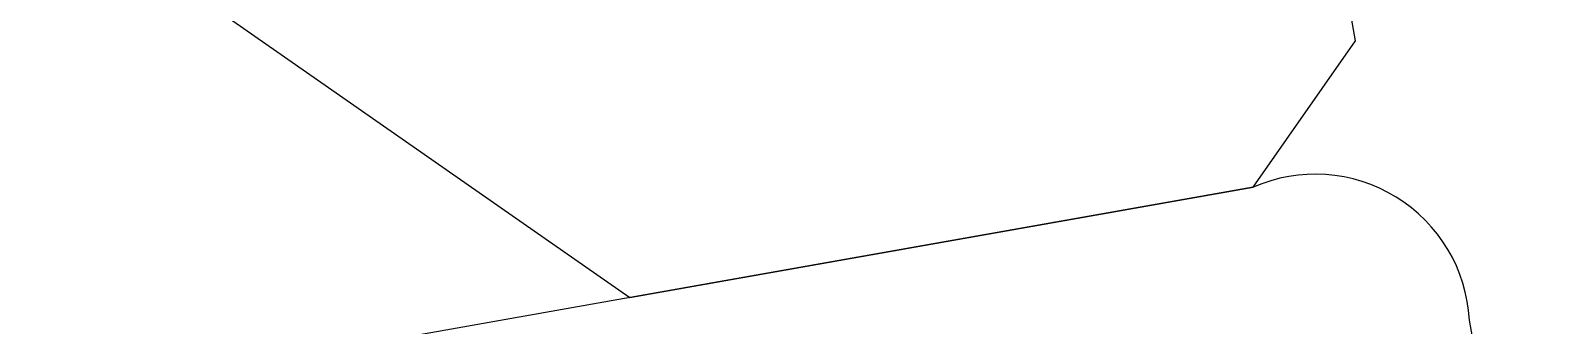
# Model space of a CAD drawing. Header units: millimetres. Extents: x -8428662 to 9409114, y 0 to 249028.
# Drawn here: x -196560.222 to -196557.304, y 105953.939 to 105954.507 of the extents above; entities that cross this region are included whole.
import ezdxf
from ezdxf import colors
from ezdxf.entities.mleader import LeaderData, LeaderLine
from ezdxf.math import Vec2, Vec3

# ---------------------------------------------------------------- set-up
doc = ezdxf.new("R2010")
doc.units = ezdxf.units.MM
doc.header["$MEASUREMENT"] = 0
doc.layers.get('0').update_dxf_attribs({"color": 250, "lineweight": 9})
for name, color, linetype, lineweight in [('_АР ТЕКСТ', 250, 'Continuous', 25), ('АР_Отметки', 250, 'Continuous', 15), ('АР_Размеры', 175, 'Continuous', 9), ('АР_Сущ Несущая стена', 216, 'Continuous', 30)]:
    doc.layers.add(name, color=color, linetype=linetype, lineweight=lineweight)
doc.styles.add('ISOCPEUR', font='isocpeur.ttf', dxfattribs={"width": 0.7})

# ---------------------------------------------------------------- blocks, each defined once
blk = doc.blocks.new('_DotSmall')
at = {"color": 0, "linetype": 'ByBlock', "const_width": 0.5}
blk.add_lwpolyline([(-0.0625, 0, 1), (0.0625, 0, 1)], format="xyb", close=True, dxfattribs=at)

msp = doc.modelspace()

# ---------------------------------------------------------------- linework, layer by layer
at = {"layer": 'АР_Размеры', "color": 5, "lineweight": 0, "ltscale": 100, "transparency": 33554687}
msp.add_lwpolyline([(-196561.8905, 105961.5394), (-196561.6564, 105960.2189), (-196561.1336, 105960.0639), (-196561.5713, 105959.7387), (-196561.3585, 105958.5381), (-196560.8144, 105958.2631), (-196561.2521, 105957.9379), (-196561.0394, 105956.7374), (-196560.5166, 105956.5824), (-196560.933, 105956.1371), (-196560.7202, 105954.9366), (-196560.1974, 105954.7816), (-196559.0668, 105953.9914), (-196557.8663, 105954.2042), (-196557.6687, 105954.4869), (-196562.8605, 105983.7794)], dxfattribs=at)
msp.add_lwpolyline([(-196561.8905, 105961.5394), (-196561.6564, 105960.2189), (-196561.1336, 105960.0639), (-196561.5713, 105959.7387), (-196561.3585, 105958.5381), (-196560.8144, 105958.2631), (-196561.2521, 105957.9379), (-196561.0394, 105956.7374), (-196560.5166, 105956.5824), (-196560.933, 105956.1371), (-196560.7202, 105954.9366), (-196560.1974, 105954.7816), (-196559.0668, 105953.9914), (-196557.8663, 105954.2042), (-196557.6687, 105954.4869), (-196562.8605, 105983.7794)], dxfattribs=at)
msp.add_lwpolyline([(-196561.8905, 105961.5394), (-196561.6564, 105960.2189), (-196561.1336, 105960.0639), (-196561.5713, 105959.7387), (-196561.3585, 105958.5381), (-196560.8144, 105958.2631), (-196561.2521, 105957.9379), (-196561.0394, 105956.7374), (-196560.5166, 105956.5824), (-196560.933, 105956.1371), (-196560.7202, 105954.9366), (-196560.1974, 105954.7816), (-196559.0668, 105953.9914), (-196557.8663, 105954.2042), (-196557.6687, 105954.4869), (-196562.8605, 105983.7794)], dxfattribs=at)
msp.add_lwpolyline([(-196561.8905, 105961.5394), (-196561.6564, 105960.2189), (-196561.1336, 105960.0639), (-196561.5713, 105959.7387), (-196561.3585, 105958.5381), (-196560.8144, 105958.2631), (-196561.2521, 105957.9379), (-196561.0394, 105956.7374), (-196560.5166, 105956.5824), (-196560.933, 105956.1371), (-196560.7202, 105954.9366), (-196560.1974, 105954.7816), (-196559.0668, 105953.9914), (-196557.8663, 105954.2042), (-196557.6687, 105954.4869), (-196562.8605, 105983.7794)], dxfattribs=at)
msp.add_lwpolyline([(-196561.8905, 105961.5394), (-196561.6564, 105960.2189), (-196561.1336, 105960.0639), (-196561.5713, 105959.7387), (-196561.3585, 105958.5381), (-196560.8144, 105958.2631), (-196561.2521, 105957.9379), (-196561.0394, 105956.7374), (-196560.5166, 105956.5824), (-196560.933, 105956.1371), (-196560.7202, 105954.9366), (-196560.1974, 105954.7816), (-196559.0668, 105953.9914), (-196557.8663, 105954.2042), (-196557.6687, 105954.4869), (-196562.8605, 105983.7794)], dxfattribs=at)
msp.add_lwpolyline([(-196561.8905, 105961.5394), (-196561.6564, 105960.2189), (-196561.1336, 105960.0639), (-196561.5713, 105959.7387), (-196561.3585, 105958.5381), (-196560.8144, 105958.2631), (-196561.2521, 105957.9379), (-196561.0394, 105956.7374), (-196560.5166, 105956.5824), (-196560.933, 105956.1371), (-196560.7202, 105954.9366), (-196560.1974, 105954.7816), (-196559.0668, 105953.9914), (-196557.8663, 105954.2042), (-196557.6687, 105954.4869), (-196562.8605, 105983.7794)], dxfattribs=at)
msp.add_lwpolyline([(-196561.8905, 105961.5394), (-196561.6564, 105960.2189), (-196561.1336, 105960.0639), (-196561.5713, 105959.7387), (-196561.3585, 105958.5381), (-196560.8144, 105958.2631), (-196561.2521, 105957.9379), (-196561.0394, 105956.7374), (-196560.5166, 105956.5824), (-196560.933, 105956.1371), (-196560.7202, 105954.9366), (-196560.1974, 105954.7816), (-196559.0668, 105953.9914), (-196557.8663, 105954.2042), (-196557.6687, 105954.4869), (-196562.8605, 105983.7794)], dxfattribs=at)
msp.add_lwpolyline([(-196561.8905, 105961.5394), (-196561.6564, 105960.2189), (-196561.1336, 105960.0639), (-196561.5713, 105959.7387), (-196561.3585, 105958.5381), (-196560.8144, 105958.2631), (-196561.2521, 105957.9379), (-196561.0394, 105956.7374), (-196560.5166, 105956.5824), (-196560.933, 105956.1371), (-196560.7202, 105954.9366), (-196560.1974, 105954.7816), (-196559.0668, 105953.9914), (-196557.8663, 105954.2042), (-196557.6687, 105954.4869), (-196562.8605, 105983.7794)], dxfattribs=at)
msp.add_lwpolyline([(-196561.8905, 105961.5394), (-196561.6564, 105960.2189), (-196561.1336, 105960.0639), (-196561.5713, 105959.7387), (-196561.3585, 105958.5381), (-196560.8144, 105958.2631), (-196561.2521, 105957.9379), (-196561.0394, 105956.7374), (-196560.5166, 105956.5824), (-196560.933, 105956.1371), (-196560.7202, 105954.9366), (-196560.1974, 105954.7816), (-196559.0668, 105953.9914), (-196557.8663, 105954.2042), (-196557.6687, 105954.4869), (-196562.8605, 105983.7794)], dxfattribs=at)
msp.add_lwpolyline([(-196561.8905, 105961.5394), (-196561.6564, 105960.2189), (-196561.1336, 105960.0639), (-196561.5713, 105959.7387), (-196561.3585, 105958.5381), (-196560.8144, 105958.2631), (-196561.2521, 105957.9379), (-196561.0394, 105956.7374), (-196560.5166, 105956.5824), (-196560.933, 105956.1371), (-196560.7202, 105954.9366), (-196560.1974, 105954.7816), (-196559.0668, 105953.9914), (-196557.8663, 105954.2042), (-196557.6687, 105954.4869), (-196562.8605, 105983.7794)], dxfattribs=at)
msp.add_lwpolyline([(-196561.8905, 105961.5394), (-196561.6564, 105960.2189), (-196561.1336, 105960.0639), (-196561.5713, 105959.7387), (-196561.3585, 105958.5381), (-196560.8144, 105958.2631), (-196561.2521, 105957.9379), (-196561.0394, 105956.7374), (-196560.5166, 105956.5824), (-196560.933, 105956.1371), (-196560.7202, 105954.9366), (-196560.1974, 105954.7816), (-196559.0668, 105953.9914), (-196557.8663, 105954.2042), (-196557.6687, 105954.4869), (-196562.8605, 105983.7794)], dxfattribs=at)
msp.add_lwpolyline([(-196561.8905, 105961.5394), (-196561.6564, 105960.2189), (-196561.1336, 105960.0639), (-196561.5713, 105959.7387), (-196561.3585, 105958.5381), (-196560.8144, 105958.2631), (-196561.2521, 105957.9379), (-196561.0394, 105956.7374), (-196560.5166, 105956.5824), (-196560.933, 105956.1371), (-196560.7202, 105954.9366), (-196560.1974, 105954.7816), (-196559.0668, 105953.9914), (-196557.8663, 105954.2042), (-196557.6687, 105954.4869), (-196562.8605, 105983.7794)], dxfattribs=at)
msp.add_lwpolyline([(-196561.8905, 105961.5394), (-196561.6564, 105960.2189), (-196561.1336, 105960.0639), (-196561.5713, 105959.7387), (-196561.3585, 105958.5381), (-196560.8144, 105958.2631), (-196561.2521, 105957.9379), (-196561.0394, 105956.7374), (-196560.5166, 105956.5824), (-196560.933, 105956.1371), (-196560.7202, 105954.9366), (-196560.1974, 105954.7816), (-196559.0668, 105953.9914), (-196557.8663, 105954.2042), (-196557.6687, 105954.4869), (-196562.8605, 105983.7794)], dxfattribs=at)
msp.add_lwpolyline([(-196561.8905, 105961.5394), (-196561.6564, 105960.2189), (-196561.1336, 105960.0639), (-196561.5713, 105959.7387), (-196561.3585, 105958.5381), (-196560.8144, 105958.2631), (-196561.2521, 105957.9379), (-196561.0394, 105956.7374), (-196560.5166, 105956.5824), (-196560.933, 105956.1371), (-196560.7202, 105954.9366), (-196560.1974, 105954.7816), (-196559.0668, 105953.9914), (-196557.8663, 105954.2042), (-196557.6687, 105954.4869), (-196562.8605, 105983.7794)], dxfattribs=at)
msp.add_lwpolyline([(-196561.8905, 105961.5394), (-196561.6564, 105960.2189), (-196561.1336, 105960.0639), (-196561.5713, 105959.7387), (-196561.3585, 105958.5381), (-196560.8144, 105958.2631), (-196561.2521, 105957.9379), (-196561.0394, 105956.7374), (-196560.5166, 105956.5824), (-196560.933, 105956.1371), (-196560.7202, 105954.9366), (-196560.1974, 105954.7816), (-196559.0668, 105953.9914), (-196557.8663, 105954.2042), (-196557.6687, 105954.4869), (-196562.8605, 105983.7794)], dxfattribs=at)
msp.add_lwpolyline([(-196561.8905, 105961.5394), (-196561.6564, 105960.2189), (-196561.1336, 105960.0639), (-196561.5713, 105959.7387), (-196561.3585, 105958.5381), (-196560.8144, 105958.2631), (-196561.2521, 105957.9379), (-196561.0394, 105956.7374), (-196560.5166, 105956.5824), (-196560.933, 105956.1371), (-196560.7202, 105954.9366), (-196560.1974, 105954.7816), (-196559.0668, 105953.9914), (-196557.8663, 105954.2042), (-196557.6687, 105954.4869), (-196562.8605, 105983.7794)], dxfattribs=at)
msp.add_lwpolyline([(-196561.8905, 105961.5394), (-196561.6564, 105960.2189), (-196561.1336, 105960.0639), (-196561.5713, 105959.7387), (-196561.3585, 105958.5381), (-196560.8144, 105958.2631), (-196561.2521, 105957.9379), (-196561.0394, 105956.7374), (-196560.5166, 105956.5824), (-196560.933, 105956.1371), (-196560.7202, 105954.9366), (-196560.1974, 105954.7816), (-196559.0668, 105953.9914), (-196557.8663, 105954.2042), (-196557.6687, 105954.4869), (-196562.8605, 105983.7794)], dxfattribs=at)
msp.add_lwpolyline([(-196561.8905, 105961.5394), (-196561.6564, 105960.2189), (-196561.1336, 105960.0639), (-196561.5713, 105959.7387), (-196561.3585, 105958.5381), (-196560.8144, 105958.2631), (-196561.2521, 105957.9379), (-196561.0394, 105956.7374), (-196560.5166, 105956.5824), (-196560.933, 105956.1371), (-196560.7202, 105954.9366), (-196560.1974, 105954.7816), (-196559.0668, 105953.9914), (-196557.8663, 105954.2042), (-196557.6687, 105954.4869), (-196562.8605, 105983.7794)], dxfattribs=at)
msp.add_lwpolyline([(-196561.8905, 105961.5394), (-196561.6564, 105960.2189), (-196561.1336, 105960.0639), (-196561.5713, 105959.7387), (-196561.3585, 105958.5381), (-196560.8144, 105958.2631), (-196561.2521, 105957.9379), (-196561.0394, 105956.7374), (-196560.5166, 105956.5824), (-196560.933, 105956.1371), (-196560.7202, 105954.9366), (-196560.1974, 105954.7816), (-196559.0668, 105953.9914), (-196557.8663, 105954.2042), (-196557.6687, 105954.4869), (-196562.8605, 105983.7794)], dxfattribs=at)
msp.add_lwpolyline([(-196561.8905, 105961.5394), (-196561.6564, 105960.2189), (-196561.1336, 105960.0639), (-196561.5713, 105959.7387), (-196561.3585, 105958.5381), (-196560.8144, 105958.2631), (-196561.2521, 105957.9379), (-196561.0394, 105956.7374), (-196560.5166, 105956.5824), (-196560.933, 105956.1371), (-196560.7202, 105954.9366), (-196560.1974, 105954.7816), (-196559.0668, 105953.9914), (-196557.8663, 105954.2042), (-196557.6687, 105954.4869), (-196562.8605, 105983.7794)], dxfattribs=at)
msp.add_lwpolyline([(-196561.8905, 105961.5394), (-196561.6564, 105960.2189), (-196561.1336, 105960.0639), (-196561.5713, 105959.7387), (-196561.3585, 105958.5381), (-196560.8144, 105958.2631), (-196561.2521, 105957.9379), (-196561.0394, 105956.7374), (-196560.5166, 105956.5824), (-196560.933, 105956.1371), (-196560.7202, 105954.9366), (-196560.1974, 105954.7816), (-196559.0668, 105953.9914), (-196557.8663, 105954.2042), (-196557.6687, 105954.4869), (-196562.8605, 105983.7794)], dxfattribs=at)
msp.add_lwpolyline([(-196561.8905, 105961.5394), (-196561.6564, 105960.2189), (-196561.1336, 105960.0639), (-196561.5713, 105959.7387), (-196561.3585, 105958.5381), (-196560.8144, 105958.2631), (-196561.2521, 105957.9379), (-196561.0394, 105956.7374), (-196560.5166, 105956.5824), (-196560.933, 105956.1371), (-196560.7202, 105954.9366), (-196560.1974, 105954.7816), (-196559.0668, 105953.9914), (-196557.8663, 105954.2042), (-196557.6687, 105954.4869), (-196562.8605, 105983.7794)], dxfattribs=at)
msp.add_lwpolyline([(-196561.8905, 105961.5394), (-196561.6564, 105960.2189), (-196561.1336, 105960.0639), (-196561.5713, 105959.7387), (-196561.3585, 105958.5381), (-196560.8144, 105958.2631), (-196561.2521, 105957.9379), (-196561.0394, 105956.7374), (-196560.5166, 105956.5824), (-196560.933, 105956.1371), (-196560.7202, 105954.9366), (-196560.1974, 105954.7816), (-196559.0668, 105953.9914), (-196557.8663, 105954.2042), (-196557.6687, 105954.4869), (-196562.8605, 105983.7794)], dxfattribs=at)
msp.add_lwpolyline([(-196561.8905, 105961.5394), (-196561.6564, 105960.2189), (-196561.1336, 105960.0639), (-196561.5713, 105959.7387), (-196561.3585, 105958.5381), (-196560.8144, 105958.2631), (-196561.2521, 105957.9379), (-196561.0394, 105956.7374), (-196560.5166, 105956.5824), (-196560.933, 105956.1371), (-196560.7202, 105954.9366), (-196560.1974, 105954.7816), (-196559.0668, 105953.9914), (-196557.8663, 105954.2042), (-196557.6687, 105954.4869), (-196562.8605, 105983.7794)], dxfattribs=at)
msp.add_lwpolyline([(-196561.8905, 105961.5394), (-196561.6564, 105960.2189), (-196561.1336, 105960.0639), (-196561.5713, 105959.7387), (-196561.3585, 105958.5381), (-196560.8144, 105958.2631), (-196561.2521, 105957.9379), (-196561.0394, 105956.7374), (-196560.5166, 105956.5824), (-196560.933, 105956.1371), (-196560.7202, 105954.9366), (-196560.1974, 105954.7816), (-196559.0668, 105953.9914), (-196557.8663, 105954.2042), (-196557.6687, 105954.4869), (-196562.8605, 105983.7794)], dxfattribs=at)
msp.add_lwpolyline([(-196561.8905, 105961.5394), (-196561.6564, 105960.2189), (-196561.1336, 105960.0639), (-196561.5713, 105959.7387), (-196561.3585, 105958.5381), (-196560.8144, 105958.2631), (-196561.2521, 105957.9379), (-196561.0394, 105956.7374), (-196560.5166, 105956.5824), (-196560.933, 105956.1371), (-196560.7202, 105954.9366), (-196560.1974, 105954.7816), (-196559.0668, 105953.9914), (-196557.8663, 105954.2042), (-196557.6687, 105954.4869), (-196562.8605, 105983.7794)], dxfattribs=at)
msp.add_lwpolyline([(-196561.8905, 105961.5394), (-196561.6564, 105960.2189), (-196561.1336, 105960.0639), (-196561.5713, 105959.7387), (-196561.3585, 105958.5381), (-196560.8144, 105958.2631), (-196561.2521, 105957.9379), (-196561.0394, 105956.7374), (-196560.5166, 105956.5824), (-196560.933, 105956.1371), (-196560.7202, 105954.9366), (-196560.1974, 105954.7816), (-196559.0668, 105953.9914), (-196557.8663, 105954.2042), (-196557.6687, 105954.4869), (-196562.8605, 105983.7794)], dxfattribs=at)
msp.add_lwpolyline([(-196561.8905, 105961.5394), (-196561.6564, 105960.2189), (-196561.1336, 105960.0639), (-196561.5713, 105959.7387), (-196561.3585, 105958.5381), (-196560.8144, 105958.2631), (-196561.2521, 105957.9379), (-196561.0394, 105956.7374), (-196560.5166, 105956.5824), (-196560.933, 105956.1371), (-196560.7202, 105954.9366), (-196560.1974, 105954.7816), (-196559.0668, 105953.9914), (-196557.8663, 105954.2042), (-196557.6687, 105954.4869), (-196562.8605, 105983.7794)], dxfattribs=at)
msp.add_lwpolyline([(-196561.8905, 105961.5394), (-196561.6564, 105960.2189), (-196561.1336, 105960.0639), (-196561.5713, 105959.7387), (-196561.3585, 105958.5381), (-196560.8144, 105958.2631), (-196561.2521, 105957.9379), (-196561.0394, 105956.7374), (-196560.5166, 105956.5824), (-196560.933, 105956.1371), (-196560.7202, 105954.9366), (-196560.1974, 105954.7816), (-196559.0668, 105953.9914), (-196557.8663, 105954.2042), (-196557.6687, 105954.4869), (-196562.8605, 105983.7794)], dxfattribs=at)
msp.add_lwpolyline([(-196561.8905, 105961.5394), (-196561.6564, 105960.2189), (-196561.1336, 105960.0639), (-196561.5713, 105959.7387), (-196561.3585, 105958.5381), (-196560.8144, 105958.2631), (-196561.2521, 105957.9379), (-196561.0394, 105956.7374), (-196560.5166, 105956.5824), (-196560.933, 105956.1371), (-196560.7202, 105954.9366), (-196560.1974, 105954.7816), (-196559.0668, 105953.9914), (-196557.8663, 105954.2042), (-196557.6687, 105954.4869), (-196562.8605, 105983.7794)], dxfattribs=at)
msp.add_lwpolyline([(-196561.8905, 105961.5394), (-196561.6564, 105960.2189), (-196561.1336, 105960.0639), (-196561.5713, 105959.7387), (-196561.3585, 105958.5381), (-196560.8144, 105958.2631), (-196561.2521, 105957.9379), (-196561.0394, 105956.7374), (-196560.5166, 105956.5824), (-196560.933, 105956.1371), (-196560.7202, 105954.9366), (-196560.1974, 105954.7816), (-196559.0668, 105953.9914), (-196557.8663, 105954.2042), (-196557.6687, 105954.4869), (-196562.8605, 105983.7794)], dxfattribs=at)
msp.add_lwpolyline([(-196561.8905, 105961.5394), (-196561.6564, 105960.2189), (-196561.1336, 105960.0639), (-196561.5713, 105959.7387), (-196561.3585, 105958.5381), (-196560.8144, 105958.2631), (-196561.2521, 105957.9379), (-196561.0394, 105956.7374), (-196560.5166, 105956.5824), (-196560.933, 105956.1371), (-196560.7202, 105954.9366), (-196560.1974, 105954.7816), (-196559.0668, 105953.9914), (-196557.8663, 105954.2042), (-196557.6687, 105954.4869), (-196562.8605, 105983.7794)], dxfattribs=at)
msp.add_lwpolyline([(-196561.8905, 105961.5394), (-196561.6564, 105960.2189), (-196561.1336, 105960.0639), (-196561.5713, 105959.7387), (-196561.3585, 105958.5381), (-196560.8144, 105958.2631), (-196561.2521, 105957.9379), (-196561.0394, 105956.7374), (-196560.5166, 105956.5824), (-196560.933, 105956.1371), (-196560.7202, 105954.9366), (-196560.1974, 105954.7816), (-196559.0668, 105953.9914), (-196557.8663, 105954.2042), (-196557.6687, 105954.4869), (-196562.8605, 105983.7794)], dxfattribs=at)
msp.add_lwpolyline([(-196561.8905, 105961.5394), (-196561.6564, 105960.2189), (-196561.1336, 105960.0639), (-196561.5713, 105959.7387), (-196561.3585, 105958.5381), (-196560.8144, 105958.2631), (-196561.2521, 105957.9379), (-196561.0394, 105956.7374), (-196560.5166, 105956.5824), (-196560.933, 105956.1371), (-196560.7202, 105954.9366), (-196560.1974, 105954.7816), (-196559.0668, 105953.9914), (-196557.8663, 105954.2042), (-196557.6687, 105954.4869), (-196562.8605, 105983.7794)], dxfattribs=at)
msp.add_lwpolyline([(-196561.8905, 105961.5394), (-196561.6564, 105960.2189), (-196561.1336, 105960.0639), (-196561.5713, 105959.7387), (-196561.3585, 105958.5381), (-196560.8144, 105958.2631), (-196561.2521, 105957.9379), (-196561.0394, 105956.7374), (-196560.5166, 105956.5824), (-196560.933, 105956.1371), (-196560.7202, 105954.9366), (-196560.1974, 105954.7816), (-196559.0668, 105953.9914), (-196557.8663, 105954.2042), (-196557.6687, 105954.4869), (-196562.8605, 105983.7794)], dxfattribs=at)
msp.add_lwpolyline([(-196561.8905, 105961.5394), (-196561.6564, 105960.2189), (-196561.1336, 105960.0639), (-196561.5713, 105959.7387), (-196561.3585, 105958.5381), (-196560.8144, 105958.2631), (-196561.2521, 105957.9379), (-196561.0394, 105956.7374), (-196560.5166, 105956.5824), (-196560.933, 105956.1371), (-196560.7202, 105954.9366), (-196560.1974, 105954.7816), (-196559.0668, 105953.9914), (-196557.8663, 105954.2042), (-196557.6687, 105954.4869), (-196562.8605, 105983.7794)], dxfattribs=at)
msp.add_lwpolyline([(-196561.8905, 105961.5394), (-196561.6564, 105960.2189), (-196561.1336, 105960.0639), (-196561.5713, 105959.7387), (-196561.3585, 105958.5381), (-196560.8144, 105958.2631), (-196561.2521, 105957.9379), (-196561.0394, 105956.7374), (-196560.5166, 105956.5824), (-196560.933, 105956.1371), (-196560.7202, 105954.9366), (-196560.1974, 105954.7816), (-196559.0668, 105953.9914), (-196557.8663, 105954.2042), (-196557.6687, 105954.4869), (-196562.8605, 105983.7794)], dxfattribs=at)
msp.add_lwpolyline([(-196561.8905, 105961.5394), (-196561.6564, 105960.2189), (-196561.1336, 105960.0639), (-196561.5713, 105959.7387), (-196561.3585, 105958.5381), (-196560.8144, 105958.2631), (-196561.2521, 105957.9379), (-196561.0394, 105956.7374), (-196560.5166, 105956.5824), (-196560.933, 105956.1371), (-196560.7202, 105954.9366), (-196560.1974, 105954.7816), (-196559.0668, 105953.9914), (-196557.8663, 105954.2042), (-196557.6687, 105954.4869), (-196562.8605, 105983.7794)], dxfattribs=at)
msp.add_lwpolyline([(-196561.8905, 105961.5394), (-196561.6564, 105960.2189), (-196561.1336, 105960.0639), (-196561.5713, 105959.7387), (-196561.3585, 105958.5381), (-196560.8144, 105958.2631), (-196561.2521, 105957.9379), (-196561.0394, 105956.7374), (-196560.5166, 105956.5824), (-196560.933, 105956.1371), (-196560.7202, 105954.9366), (-196560.1974, 105954.7816), (-196559.0668, 105953.9914), (-196557.8663, 105954.2042), (-196557.6687, 105954.4869), (-196562.8605, 105983.7794)], dxfattribs=at)
msp.add_lwpolyline([(-196561.8905, 105961.5394), (-196561.6564, 105960.2189), (-196561.1336, 105960.0639), (-196561.5713, 105959.7387), (-196561.3585, 105958.5381), (-196560.8144, 105958.2631), (-196561.2521, 105957.9379), (-196561.0394, 105956.7374), (-196560.5166, 105956.5824), (-196560.933, 105956.1371), (-196560.7202, 105954.9366), (-196560.1974, 105954.7816), (-196559.0668, 105953.9914), (-196557.8663, 105954.2042), (-196557.6687, 105954.4869), (-196562.8605, 105983.7794)], dxfattribs=at)
msp.add_lwpolyline([(-196561.8905, 105961.5394), (-196561.6564, 105960.2189), (-196561.1336, 105960.0639), (-196561.5713, 105959.7387), (-196561.3585, 105958.5381), (-196560.8144, 105958.2631), (-196561.2521, 105957.9379), (-196561.0394, 105956.7374), (-196560.5166, 105956.5824), (-196560.933, 105956.1371), (-196560.7202, 105954.9366), (-196560.1974, 105954.7816), (-196559.0668, 105953.9914), (-196557.8663, 105954.2042), (-196557.6687, 105954.4869), (-196562.8605, 105983.7794)], dxfattribs=at)
msp.add_lwpolyline([(-196561.8905, 105961.5394), (-196561.6564, 105960.2189), (-196561.1336, 105960.0639), (-196561.5713, 105959.7387), (-196561.3585, 105958.5381), (-196560.8144, 105958.2631), (-196561.2521, 105957.9379), (-196561.0394, 105956.7374), (-196560.5166, 105956.5824), (-196560.933, 105956.1371), (-196560.7202, 105954.9366), (-196560.1974, 105954.7816), (-196559.0668, 105953.9914), (-196557.8663, 105954.2042), (-196557.6687, 105954.4869), (-196562.8605, 105983.7794)], dxfattribs=at)
msp.add_lwpolyline([(-196561.8905, 105961.5394), (-196561.6564, 105960.2189), (-196561.1336, 105960.0639), (-196561.5713, 105959.7387), (-196561.3585, 105958.5381), (-196560.8144, 105958.2631), (-196561.2521, 105957.9379), (-196561.0394, 105956.7374), (-196560.5166, 105956.5824), (-196560.933, 105956.1371), (-196560.7202, 105954.9366), (-196560.1974, 105954.7816), (-196559.0668, 105953.9914), (-196557.8663, 105954.2042), (-196557.6687, 105954.4869), (-196562.8605, 105983.7794)], dxfattribs=at)
msp.add_lwpolyline([(-196561.8905, 105961.5394), (-196561.6564, 105960.2189), (-196561.1336, 105960.0639), (-196561.5713, 105959.7387), (-196561.3585, 105958.5381), (-196560.8144, 105958.2631), (-196561.2521, 105957.9379), (-196561.0394, 105956.7374), (-196560.5166, 105956.5824), (-196560.933, 105956.1371), (-196560.7202, 105954.9366), (-196560.1974, 105954.7816), (-196559.0668, 105953.9914), (-196557.8663, 105954.2042), (-196557.6687, 105954.4869), (-196562.8605, 105983.7794)], dxfattribs=at)
msp.add_lwpolyline([(-196561.8905, 105961.5394), (-196561.6564, 105960.2189), (-196561.1336, 105960.0639), (-196561.5713, 105959.7387), (-196561.3585, 105958.5381), (-196560.8144, 105958.2631), (-196561.2521, 105957.9379), (-196561.0394, 105956.7374), (-196560.5166, 105956.5824), (-196560.933, 105956.1371), (-196560.7202, 105954.9366), (-196560.1974, 105954.7816), (-196559.0668, 105953.9914), (-196557.8663, 105954.2042), (-196557.6687, 105954.4869), (-196562.8605, 105983.7794)], dxfattribs=at)
msp.add_lwpolyline([(-196561.8905, 105961.5394), (-196561.6564, 105960.2189), (-196561.1336, 105960.0639), (-196561.5713, 105959.7387), (-196561.3585, 105958.5381), (-196560.8144, 105958.2631), (-196561.2521, 105957.9379), (-196561.0394, 105956.7374), (-196560.5166, 105956.5824), (-196560.933, 105956.1371), (-196560.7202, 105954.9366), (-196560.1974, 105954.7816), (-196559.0668, 105953.9914), (-196557.8663, 105954.2042), (-196557.6687, 105954.4869), (-196562.8605, 105983.7794)], dxfattribs=at)
msp.add_lwpolyline([(-196561.8905, 105961.5394), (-196561.6564, 105960.2189), (-196561.1336, 105960.0639), (-196561.5713, 105959.7387), (-196561.3585, 105958.5381), (-196560.8144, 105958.2631), (-196561.2521, 105957.9379), (-196561.0394, 105956.7374), (-196560.5166, 105956.5824), (-196560.933, 105956.1371), (-196560.7202, 105954.9366), (-196560.1974, 105954.7816), (-196559.0668, 105953.9914), (-196557.8663, 105954.2042), (-196557.6687, 105954.4869), (-196562.8605, 105983.7794)], dxfattribs=at)
msp.add_lwpolyline([(-196561.8905, 105961.5394), (-196561.6564, 105960.2189), (-196561.1336, 105960.0639), (-196561.5713, 105959.7387), (-196561.3585, 105958.5381), (-196560.8144, 105958.2631), (-196561.2521, 105957.9379), (-196561.0394, 105956.7374), (-196560.5166, 105956.5824), (-196560.933, 105956.1371), (-196560.7202, 105954.9366), (-196560.1974, 105954.7816), (-196559.0668, 105953.9914), (-196557.8663, 105954.2042), (-196557.6687, 105954.4869), (-196562.8605, 105983.7794)], dxfattribs=at)
msp.add_lwpolyline([(-196561.8905, 105961.5394), (-196561.6564, 105960.2189), (-196561.1336, 105960.0639), (-196561.5713, 105959.7387), (-196561.3585, 105958.5381), (-196560.8144, 105958.2631), (-196561.2521, 105957.9379), (-196561.0394, 105956.7374), (-196560.5166, 105956.5824), (-196560.933, 105956.1371), (-196560.7202, 105954.9366), (-196560.1974, 105954.7816), (-196559.0668, 105953.9914), (-196557.8663, 105954.2042), (-196557.6687, 105954.4869), (-196562.8605, 105983.7794)], dxfattribs=at)
msp.add_lwpolyline([(-196561.8905, 105961.5394), (-196561.6564, 105960.2189), (-196561.1336, 105960.0639), (-196561.5713, 105959.7387), (-196561.3585, 105958.5381), (-196560.8144, 105958.2631), (-196561.2521, 105957.9379), (-196561.0394, 105956.7374), (-196560.5166, 105956.5824), (-196560.933, 105956.1371), (-196560.7202, 105954.9366), (-196560.1974, 105954.7816), (-196559.0668, 105953.9914), (-196557.8663, 105954.2042), (-196557.6687, 105954.4869), (-196562.8605, 105983.7794)], dxfattribs=at)
msp.add_lwpolyline([(-196561.8905, 105961.5394), (-196561.6564, 105960.2189), (-196561.1336, 105960.0639), (-196561.5713, 105959.7387), (-196561.3585, 105958.5381), (-196560.8144, 105958.2631), (-196561.2521, 105957.9379), (-196561.0394, 105956.7374), (-196560.5166, 105956.5824), (-196560.933, 105956.1371), (-196560.7202, 105954.9366), (-196560.1974, 105954.7816), (-196559.0668, 105953.9914), (-196557.8663, 105954.2042), (-196557.6687, 105954.4869), (-196562.8605, 105983.7794)], dxfattribs=at)
msp.add_lwpolyline([(-196561.8905, 105961.5394), (-196561.6564, 105960.2189), (-196561.1336, 105960.0639), (-196561.5713, 105959.7387), (-196561.3585, 105958.5381), (-196560.8144, 105958.2631), (-196561.2521, 105957.9379), (-196561.0394, 105956.7374), (-196560.5166, 105956.5824), (-196560.933, 105956.1371), (-196560.7202, 105954.9366), (-196560.1974, 105954.7816), (-196559.0668, 105953.9914), (-196557.8663, 105954.2042), (-196557.6687, 105954.4869), (-196562.8605, 105983.7794)], dxfattribs=at)
msp.add_lwpolyline([(-196561.8905, 105961.5394), (-196561.6564, 105960.2189), (-196561.1336, 105960.0639), (-196561.5713, 105959.7387), (-196561.3585, 105958.5381), (-196560.8144, 105958.2631), (-196561.2521, 105957.9379), (-196561.0394, 105956.7374), (-196560.5166, 105956.5824), (-196560.933, 105956.1371), (-196560.7202, 105954.9366), (-196560.1974, 105954.7816), (-196559.0668, 105953.9914), (-196557.8663, 105954.2042), (-196557.6687, 105954.4869), (-196562.8605, 105983.7794)], dxfattribs=at)
msp.add_lwpolyline([(-196561.8905, 105961.5394), (-196561.6564, 105960.2189), (-196561.1336, 105960.0639), (-196561.5713, 105959.7387), (-196561.3585, 105958.5381), (-196560.8144, 105958.2631), (-196561.2521, 105957.9379), (-196561.0394, 105956.7374), (-196560.5166, 105956.5824), (-196560.933, 105956.1371), (-196560.7202, 105954.9366), (-196560.1974, 105954.7816), (-196559.0668, 105953.9914), (-196557.8663, 105954.2042), (-196557.6687, 105954.4869), (-196562.8605, 105983.7794)], dxfattribs=at)
msp.add_lwpolyline([(-196561.8905, 105961.5394), (-196561.6564, 105960.2189), (-196561.1336, 105960.0639), (-196561.5713, 105959.7387), (-196561.3585, 105958.5381), (-196560.8144, 105958.2631), (-196561.2521, 105957.9379), (-196561.0394, 105956.7374), (-196560.5166, 105956.5824), (-196560.933, 105956.1371), (-196560.7202, 105954.9366), (-196560.1974, 105954.7816), (-196559.0668, 105953.9914), (-196557.8663, 105954.2042), (-196557.6687, 105954.4869), (-196562.8605, 105983.7794)], dxfattribs=at)
msp.add_lwpolyline([(-196561.8905, 105961.5394), (-196561.6564, 105960.2189), (-196561.1336, 105960.0639), (-196561.5713, 105959.7387), (-196561.3585, 105958.5381), (-196560.8144, 105958.2631), (-196561.2521, 105957.9379), (-196561.0394, 105956.7374), (-196560.5166, 105956.5824), (-196560.933, 105956.1371), (-196560.7202, 105954.9366), (-196560.1974, 105954.7816), (-196559.0668, 105953.9914), (-196557.8663, 105954.2042), (-196557.6687, 105954.4869), (-196562.8605, 105983.7794)], dxfattribs=at)
msp.add_lwpolyline([(-196561.8905, 105961.5394), (-196561.6564, 105960.2189), (-196561.1336, 105960.0639), (-196561.5713, 105959.7387), (-196561.3585, 105958.5381), (-196560.8144, 105958.2631), (-196561.2521, 105957.9379), (-196561.0394, 105956.7374), (-196560.5166, 105956.5824), (-196560.933, 105956.1371), (-196560.7202, 105954.9366), (-196560.1974, 105954.7816), (-196559.0668, 105953.9914), (-196557.8663, 105954.2042), (-196557.6687, 105954.4869), (-196562.8605, 105983.7794)], dxfattribs=at)
msp.add_lwpolyline([(-196561.8905, 105961.5394), (-196561.6564, 105960.2189), (-196561.1336, 105960.0639), (-196561.5713, 105959.7387), (-196561.3585, 105958.5381), (-196560.8144, 105958.2631), (-196561.2521, 105957.9379), (-196561.0394, 105956.7374), (-196560.5166, 105956.5824), (-196560.933, 105956.1371), (-196560.7202, 105954.9366), (-196560.1974, 105954.7816), (-196559.0668, 105953.9914), (-196557.8663, 105954.2042), (-196557.6687, 105954.4869), (-196562.8605, 105983.7794)], dxfattribs=at)
msp.add_lwpolyline([(-196561.8905, 105961.5394), (-196561.6564, 105960.2189), (-196561.1336, 105960.0639), (-196561.5713, 105959.7387), (-196561.3585, 105958.5381), (-196560.8144, 105958.2631), (-196561.2521, 105957.9379), (-196561.0394, 105956.7374), (-196560.5166, 105956.5824), (-196560.933, 105956.1371), (-196560.7202, 105954.9366), (-196560.1974, 105954.7816), (-196559.0668, 105953.9914), (-196557.8663, 105954.2042), (-196557.6687, 105954.4869), (-196562.8605, 105983.7794)], dxfattribs=at)
msp.add_lwpolyline([(-196561.8905, 105961.5394), (-196561.6564, 105960.2189), (-196561.1336, 105960.0639), (-196561.5713, 105959.7387), (-196561.3585, 105958.5381), (-196560.8144, 105958.2631), (-196561.2521, 105957.9379), (-196561.0394, 105956.7374), (-196560.5166, 105956.5824), (-196560.933, 105956.1371), (-196560.7202, 105954.9366), (-196560.1974, 105954.7816), (-196559.0668, 105953.9914), (-196557.8663, 105954.2042), (-196557.6687, 105954.4869), (-196562.8605, 105983.7794)], dxfattribs=at)
msp.add_lwpolyline([(-196561.8905, 105961.5394), (-196561.6564, 105960.2189), (-196561.1336, 105960.0639), (-196561.5713, 105959.7387), (-196561.3585, 105958.5381), (-196560.8144, 105958.2631), (-196561.2521, 105957.9379), (-196561.0394, 105956.7374), (-196560.5166, 105956.5824), (-196560.933, 105956.1371), (-196560.7202, 105954.9366), (-196560.1974, 105954.7816), (-196559.0668, 105953.9914), (-196557.8663, 105954.2042), (-196557.6687, 105954.4869), (-196562.8605, 105983.7794)], dxfattribs=at)
msp.add_lwpolyline([(-196551.665, 105921.3116), (-196557.4494, 105953.9478, 0.523933), (-196557.8663, 105954.2042), (-196558.9468, 105954.0127), (-196566.0297, 105952.7573), (-196567.1102, 105952.5658, 0.523933), (-196567.4136, 105952.1817), (-196561.6293, 105919.5455, 0.414326)], format="xyb", dxfattribs=at)
msp.add_lwpolyline([(-196551.665, 105921.3116), (-196557.4494, 105953.9478, 0.523933), (-196557.8663, 105954.2042), (-196558.9468, 105954.0127), (-196566.0297, 105952.7573), (-196567.1102, 105952.5658, 0.523933), (-196567.4136, 105952.1817), (-196561.6293, 105919.5455, 0.414326)], format="xyb", dxfattribs=at)
msp.add_lwpolyline([(-196551.665, 105921.3116), (-196557.4494, 105953.9478, 0.523933), (-196557.8663, 105954.2042), (-196558.9468, 105954.0127), (-196566.0297, 105952.7573), (-196567.1102, 105952.5658, 0.523933), (-196567.4136, 105952.1817), (-196561.6293, 105919.5455, 0.414326)], format="xyb", dxfattribs=at)
msp.add_lwpolyline([(-196551.665, 105921.3116), (-196557.4494, 105953.9478, 0.523933), (-196557.8663, 105954.2042), (-196558.9468, 105954.0127), (-196566.0297, 105952.7573), (-196567.1102, 105952.5658, 0.523933), (-196567.4136, 105952.1817), (-196561.6293, 105919.5455, 0.414326)], format="xyb", dxfattribs=at)
msp.add_lwpolyline([(-196551.665, 105921.3116), (-196557.4494, 105953.9478, 0.523933), (-196557.8663, 105954.2042), (-196558.9468, 105954.0127), (-196566.0297, 105952.7573), (-196567.1102, 105952.5658, 0.523933), (-196567.4136, 105952.1817), (-196561.6293, 105919.5455, 0.414326)], format="xyb", dxfattribs=at)
msp.add_lwpolyline([(-196551.665, 105921.3116), (-196557.4494, 105953.9478, 0.523933), (-196557.8663, 105954.2042), (-196558.9468, 105954.0127), (-196566.0297, 105952.7573), (-196567.1102, 105952.5658, 0.523933), (-196567.4136, 105952.1817), (-196561.6293, 105919.5455, 0.414326)], format="xyb", dxfattribs=at)
msp.add_lwpolyline([(-196551.665, 105921.3116), (-196557.4494, 105953.9478, 0.523933), (-196557.8663, 105954.2042), (-196558.9468, 105954.0127), (-196566.0297, 105952.7573), (-196567.1102, 105952.5658, 0.523933), (-196567.4136, 105952.1817), (-196561.6293, 105919.5455, 0.414326)], format="xyb", dxfattribs=at)
msp.add_lwpolyline([(-196551.665, 105921.3116), (-196557.4494, 105953.9478, 0.523933), (-196557.8663, 105954.2042), (-196558.9468, 105954.0127), (-196566.0297, 105952.7573), (-196567.1102, 105952.5658, 0.523933), (-196567.4136, 105952.1817), (-196561.6293, 105919.5455, 0.414326)], format="xyb", dxfattribs=at)
msp.add_lwpolyline([(-196551.665, 105921.3116), (-196557.4494, 105953.9478, 0.523933), (-196557.8663, 105954.2042), (-196558.9468, 105954.0127), (-196566.0297, 105952.7573), (-196567.1102, 105952.5658, 0.523933), (-196567.4136, 105952.1817), (-196561.6293, 105919.5455, 0.414326)], format="xyb", dxfattribs=at)
msp.add_lwpolyline([(-196551.665, 105921.3116), (-196557.4494, 105953.9478, 0.523933), (-196557.8663, 105954.2042), (-196558.9468, 105954.0127), (-196566.0297, 105952.7573), (-196567.1102, 105952.5658, 0.523933), (-196567.4136, 105952.1817), (-196561.6293, 105919.5455, 0.414326)], format="xyb", dxfattribs=at)
msp.add_lwpolyline([(-196551.665, 105921.3116), (-196557.4494, 105953.9478, 0.523933), (-196557.8663, 105954.2042), (-196558.9468, 105954.0127), (-196566.0297, 105952.7573), (-196567.1102, 105952.5658, 0.523933), (-196567.4136, 105952.1817), (-196561.6293, 105919.5455, 0.414326)], format="xyb", dxfattribs=at)
msp.add_lwpolyline([(-196551.665, 105921.3116), (-196557.4494, 105953.9478, 0.523933), (-196557.8663, 105954.2042), (-196558.9468, 105954.0127), (-196566.0297, 105952.7573), (-196567.1102, 105952.5658, 0.523933), (-196567.4136, 105952.1817), (-196561.6293, 105919.5455, 0.414326)], format="xyb", dxfattribs=at)
msp.add_lwpolyline([(-196551.665, 105921.3116), (-196557.4494, 105953.9478, 0.523933), (-196557.8663, 105954.2042), (-196558.9468, 105954.0127), (-196566.0297, 105952.7573), (-196567.1102, 105952.5658, 0.523933), (-196567.4136, 105952.1817), (-196561.6293, 105919.5455, 0.414326)], format="xyb", dxfattribs=at)
msp.add_lwpolyline([(-196551.665, 105921.3116), (-196557.4494, 105953.9478, 0.523933), (-196557.8663, 105954.2042), (-196558.9468, 105954.0127), (-196566.0297, 105952.7573), (-196567.1102, 105952.5658, 0.523933), (-196567.4136, 105952.1817), (-196561.6293, 105919.5455, 0.414326)], format="xyb", dxfattribs=at)
msp.add_lwpolyline([(-196551.665, 105921.3116), (-196557.4494, 105953.9478, 0.523933), (-196557.8663, 105954.2042), (-196558.9468, 105954.0127), (-196566.0297, 105952.7573), (-196567.1102, 105952.5658, 0.523933), (-196567.4136, 105952.1817), (-196561.6293, 105919.5455, 0.414326)], format="xyb", dxfattribs=at)
msp.add_lwpolyline([(-196551.665, 105921.3116), (-196557.4494, 105953.9478, 0.523933), (-196557.8663, 105954.2042), (-196558.9468, 105954.0127), (-196566.0297, 105952.7573), (-196567.1102, 105952.5658, 0.523933), (-196567.4136, 105952.1817), (-196561.6293, 105919.5455, 0.414326)], format="xyb", dxfattribs=at)
msp.add_lwpolyline([(-196551.665, 105921.3116), (-196557.4494, 105953.9478, 0.523933), (-196557.8663, 105954.2042), (-196558.9468, 105954.0127), (-196566.0297, 105952.7573), (-196567.1102, 105952.5658, 0.523933), (-196567.4136, 105952.1817), (-196561.6293, 105919.5455, 0.414326)], format="xyb", dxfattribs=at)
msp.add_lwpolyline([(-196551.665, 105921.3116), (-196557.4494, 105953.9478, 0.523933), (-196557.8663, 105954.2042), (-196558.9468, 105954.0127), (-196566.0297, 105952.7573), (-196567.1102, 105952.5658, 0.523933), (-196567.4136, 105952.1817), (-196561.6293, 105919.5455, 0.414326)], format="xyb", dxfattribs=at)
msp.add_lwpolyline([(-196551.665, 105921.3116), (-196557.4494, 105953.9478, 0.523933), (-196557.8663, 105954.2042), (-196558.9468, 105954.0127), (-196566.0297, 105952.7573), (-196567.1102, 105952.5658, 0.523933), (-196567.4136, 105952.1817), (-196561.6293, 105919.5455, 0.414326)], format="xyb", dxfattribs=at)
msp.add_lwpolyline([(-196551.665, 105921.3116), (-196557.4494, 105953.9478, 0.523933), (-196557.8663, 105954.2042), (-196558.9468, 105954.0127), (-196566.0297, 105952.7573), (-196567.1102, 105952.5658, 0.523933), (-196567.4136, 105952.1817), (-196561.6293, 105919.5455, 0.414326)], format="xyb", dxfattribs=at)
msp.add_lwpolyline([(-196551.665, 105921.3116), (-196557.4494, 105953.9478, 0.523933), (-196557.8663, 105954.2042), (-196558.9468, 105954.0127), (-196566.0297, 105952.7573), (-196567.1102, 105952.5658, 0.523933), (-196567.4136, 105952.1817), (-196561.6293, 105919.5455, 0.414326)], format="xyb", dxfattribs=at)
msp.add_lwpolyline([(-196551.665, 105921.3116), (-196557.4494, 105953.9478, 0.523933), (-196557.8663, 105954.2042), (-196558.9468, 105954.0127), (-196566.0297, 105952.7573), (-196567.1102, 105952.5658, 0.523933), (-196567.4136, 105952.1817), (-196561.6293, 105919.5455, 0.414326)], format="xyb", dxfattribs=at)
msp.add_lwpolyline([(-196551.665, 105921.3116), (-196557.4494, 105953.9478, 0.523933), (-196557.8663, 105954.2042), (-196558.9468, 105954.0127), (-196566.0297, 105952.7573), (-196567.1102, 105952.5658, 0.523933), (-196567.4136, 105952.1817), (-196561.6293, 105919.5455, 0.414326)], format="xyb", dxfattribs=at)
msp.add_lwpolyline([(-196551.665, 105921.3116), (-196557.4494, 105953.9478, 0.523933), (-196557.8663, 105954.2042), (-196558.9468, 105954.0127), (-196566.0297, 105952.7573), (-196567.1102, 105952.5658, 0.523933), (-196567.4136, 105952.1817), (-196561.6293, 105919.5455, 0.414326)], format="xyb", dxfattribs=at)
msp.add_lwpolyline([(-196551.665, 105921.3116), (-196557.4494, 105953.9478, 0.523933), (-196557.8663, 105954.2042), (-196558.9468, 105954.0127), (-196566.0297, 105952.7573), (-196567.1102, 105952.5658, 0.523933), (-196567.4136, 105952.1817), (-196561.6293, 105919.5455, 0.414326)], format="xyb", dxfattribs=at)
msp.add_lwpolyline([(-196551.665, 105921.3116), (-196557.4494, 105953.9478, 0.523933), (-196557.8663, 105954.2042), (-196558.9468, 105954.0127), (-196566.0297, 105952.7573), (-196567.1102, 105952.5658, 0.523933), (-196567.4136, 105952.1817), (-196561.6293, 105919.5455, 0.414326)], format="xyb", dxfattribs=at)
msp.add_lwpolyline([(-196551.665, 105921.3116), (-196557.4494, 105953.9478, 0.523933), (-196557.8663, 105954.2042), (-196558.9468, 105954.0127), (-196566.0297, 105952.7573), (-196567.1102, 105952.5658, 0.523933), (-196567.4136, 105952.1817), (-196561.6293, 105919.5455, 0.414326)], format="xyb", dxfattribs=at)
msp.add_lwpolyline([(-196551.665, 105921.3116), (-196557.4494, 105953.9478, 0.523933), (-196557.8663, 105954.2042), (-196558.9468, 105954.0127), (-196566.0297, 105952.7573), (-196567.1102, 105952.5658, 0.523933), (-196567.4136, 105952.1817), (-196561.6293, 105919.5455, 0.414326)], format="xyb", dxfattribs=at)
msp.add_lwpolyline([(-196551.665, 105921.3116), (-196557.4494, 105953.9478, 0.523933), (-196557.8663, 105954.2042), (-196558.9468, 105954.0127), (-196566.0297, 105952.7573), (-196567.1102, 105952.5658, 0.523933), (-196567.4136, 105952.1817), (-196561.6293, 105919.5455, 0.414326)], format="xyb", dxfattribs=at)
msp.add_lwpolyline([(-196551.665, 105921.3116), (-196557.4494, 105953.9478, 0.523933), (-196557.8663, 105954.2042), (-196558.9468, 105954.0127), (-196566.0297, 105952.7573), (-196567.1102, 105952.5658, 0.523933), (-196567.4136, 105952.1817), (-196561.6293, 105919.5455, 0.414326)], format="xyb", dxfattribs=at)
msp.add_lwpolyline([(-196551.665, 105921.3116), (-196557.4494, 105953.9478, 0.523933), (-196557.8663, 105954.2042), (-196558.9468, 105954.0127), (-196566.0297, 105952.7573), (-196567.1102, 105952.5658, 0.523933), (-196567.4136, 105952.1817), (-196561.6293, 105919.5455, 0.414326)], format="xyb", dxfattribs=at)
msp.add_lwpolyline([(-196551.665, 105921.3116), (-196557.4494, 105953.9478, 0.523933), (-196557.8663, 105954.2042), (-196558.9468, 105954.0127), (-196566.0297, 105952.7573), (-196567.1102, 105952.5658, 0.523933), (-196567.4136, 105952.1817), (-196561.6293, 105919.5455, 0.414326)], format="xyb", dxfattribs=at)
msp.add_lwpolyline([(-196551.665, 105921.3116), (-196557.4494, 105953.9478, 0.523933), (-196557.8663, 105954.2042), (-196558.9468, 105954.0127), (-196566.0297, 105952.7573), (-196567.1102, 105952.5658, 0.523933), (-196567.4136, 105952.1817), (-196561.6293, 105919.5455, 0.414326)], format="xyb", dxfattribs=at)
msp.add_lwpolyline([(-196551.665, 105921.3116), (-196557.4494, 105953.9478, 0.523933), (-196557.8663, 105954.2042), (-196558.9468, 105954.0127), (-196566.0297, 105952.7573), (-196567.1102, 105952.5658, 0.523933), (-196567.4136, 105952.1817), (-196561.6293, 105919.5455, 0.414326)], format="xyb", dxfattribs=at)
msp.add_lwpolyline([(-196551.665, 105921.3116), (-196557.4494, 105953.9478, 0.523933), (-196557.8663, 105954.2042), (-196558.9468, 105954.0127), (-196566.0297, 105952.7573), (-196567.1102, 105952.5658, 0.523933), (-196567.4136, 105952.1817), (-196561.6293, 105919.5455, 0.414326)], format="xyb", dxfattribs=at)
msp.add_lwpolyline([(-196551.665, 105921.3116), (-196557.4494, 105953.9478, 0.523933), (-196557.8663, 105954.2042), (-196558.9468, 105954.0127), (-196566.0297, 105952.7573), (-196567.1102, 105952.5658, 0.523933), (-196567.4136, 105952.1817), (-196561.6293, 105919.5455, 0.414326)], format="xyb", dxfattribs=at)
msp.add_lwpolyline([(-196551.665, 105921.3116), (-196557.4494, 105953.9478, 0.523933), (-196557.8663, 105954.2042), (-196558.9468, 105954.0127), (-196566.0297, 105952.7573), (-196567.1102, 105952.5658, 0.523933), (-196567.4136, 105952.1817), (-196561.6293, 105919.5455, 0.414326)], format="xyb", dxfattribs=at)
msp.add_lwpolyline([(-196551.665, 105921.3116), (-196557.4494, 105953.9478, 0.523933), (-196557.8663, 105954.2042), (-196558.9468, 105954.0127), (-196566.0297, 105952.7573), (-196567.1102, 105952.5658, 0.523933), (-196567.4136, 105952.1817), (-196561.6293, 105919.5455, 0.414326)], format="xyb", dxfattribs=at)
msp.add_lwpolyline([(-196551.665, 105921.3116), (-196557.4494, 105953.9478, 0.523933), (-196557.8663, 105954.2042), (-196558.9468, 105954.0127), (-196566.0297, 105952.7573), (-196567.1102, 105952.5658, 0.523933), (-196567.4136, 105952.1817), (-196561.6293, 105919.5455, 0.414326)], format="xyb", dxfattribs=at)
msp.add_lwpolyline([(-196551.665, 105921.3116), (-196557.4494, 105953.9478, 0.523933), (-196557.8663, 105954.2042), (-196558.9468, 105954.0127), (-196566.0297, 105952.7573), (-196567.1102, 105952.5658, 0.523933), (-196567.4136, 105952.1817), (-196561.6293, 105919.5455, 0.414326)], format="xyb", dxfattribs=at)
msp.add_lwpolyline([(-196551.665, 105921.3116), (-196557.4494, 105953.9478, 0.523933), (-196557.8663, 105954.2042), (-196558.9468, 105954.0127), (-196566.0297, 105952.7573), (-196567.1102, 105952.5658, 0.523933), (-196567.4136, 105952.1817), (-196561.6293, 105919.5455, 0.414326)], format="xyb", dxfattribs=at)
msp.add_lwpolyline([(-196551.665, 105921.3116), (-196557.4494, 105953.9478, 0.523933), (-196557.8663, 105954.2042), (-196558.9468, 105954.0127), (-196566.0297, 105952.7573), (-196567.1102, 105952.5658, 0.523933), (-196567.4136, 105952.1817), (-196561.6293, 105919.5455, 0.414326)], format="xyb", dxfattribs=at)
msp.add_lwpolyline([(-196551.665, 105921.3116), (-196557.4494, 105953.9478, 0.523933), (-196557.8663, 105954.2042), (-196558.9468, 105954.0127), (-196566.0297, 105952.7573), (-196567.1102, 105952.5658, 0.523933), (-196567.4136, 105952.1817), (-196561.6293, 105919.5455, 0.414326)], format="xyb", dxfattribs=at)
msp.add_lwpolyline([(-196551.665, 105921.3116), (-196557.4494, 105953.9478, 0.523933), (-196557.8663, 105954.2042), (-196558.9468, 105954.0127), (-196566.0297, 105952.7573), (-196567.1102, 105952.5658, 0.523933), (-196567.4136, 105952.1817), (-196561.6293, 105919.5455, 0.414326)], format="xyb", dxfattribs=at)
msp.add_lwpolyline([(-196551.665, 105921.3116), (-196557.4494, 105953.9478, 0.523933), (-196557.8663, 105954.2042), (-196558.9468, 105954.0127), (-196566.0297, 105952.7573), (-196567.1102, 105952.5658, 0.523933), (-196567.4136, 105952.1817), (-196561.6293, 105919.5455, 0.414326)], format="xyb", dxfattribs=at)
msp.add_lwpolyline([(-196551.665, 105921.3116), (-196557.4494, 105953.9478, 0.523933), (-196557.8663, 105954.2042), (-196558.9468, 105954.0127), (-196566.0297, 105952.7573), (-196567.1102, 105952.5658, 0.523933), (-196567.4136, 105952.1817), (-196561.6293, 105919.5455, 0.414326)], format="xyb", dxfattribs=at)
msp.add_lwpolyline([(-196551.665, 105921.3116), (-196557.4494, 105953.9478, 0.523933), (-196557.8663, 105954.2042), (-196558.9468, 105954.0127), (-196566.0297, 105952.7573), (-196567.1102, 105952.5658, 0.523933), (-196567.4136, 105952.1817), (-196561.6293, 105919.5455, 0.414326)], format="xyb", dxfattribs=at)
msp.add_lwpolyline([(-196551.665, 105921.3116), (-196557.4494, 105953.9478, 0.523933), (-196557.8663, 105954.2042), (-196558.9468, 105954.0127), (-196566.0297, 105952.7573), (-196567.1102, 105952.5658, 0.523933), (-196567.4136, 105952.1817), (-196561.6293, 105919.5455, 0.414326)], format="xyb", dxfattribs=at)
msp.add_lwpolyline([(-196551.665, 105921.3116), (-196557.4494, 105953.9478, 0.523933), (-196557.8663, 105954.2042), (-196558.9468, 105954.0127), (-196566.0297, 105952.7573), (-196567.1102, 105952.5658, 0.523933), (-196567.4136, 105952.1817), (-196561.6293, 105919.5455, 0.414326)], format="xyb", dxfattribs=at)
msp.add_lwpolyline([(-196551.665, 105921.3116), (-196557.4494, 105953.9478, 0.523933), (-196557.8663, 105954.2042), (-196558.9468, 105954.0127), (-196566.0297, 105952.7573), (-196567.1102, 105952.5658, 0.523933), (-196567.4136, 105952.1817), (-196561.6293, 105919.5455, 0.414326)], format="xyb", dxfattribs=at)
msp.add_lwpolyline([(-196551.665, 105921.3116), (-196557.4494, 105953.9478, 0.523933), (-196557.8663, 105954.2042), (-196558.9468, 105954.0127), (-196566.0297, 105952.7573), (-196567.1102, 105952.5658, 0.523933), (-196567.4136, 105952.1817), (-196561.6293, 105919.5455, 0.414326)], format="xyb", dxfattribs=at)
msp.add_lwpolyline([(-196551.665, 105921.3116), (-196557.4494, 105953.9478, 0.523933), (-196557.8663, 105954.2042), (-196558.9468, 105954.0127), (-196566.0297, 105952.7573), (-196567.1102, 105952.5658, 0.523933), (-196567.4136, 105952.1817), (-196561.6293, 105919.5455, 0.414326)], format="xyb", dxfattribs=at)
msp.add_lwpolyline([(-196551.665, 105921.3116), (-196557.4494, 105953.9478, 0.523933), (-196557.8663, 105954.2042), (-196558.9468, 105954.0127), (-196566.0297, 105952.7573), (-196567.1102, 105952.5658, 0.523933), (-196567.4136, 105952.1817), (-196561.6293, 105919.5455, 0.414326)], format="xyb", dxfattribs=at)
msp.add_lwpolyline([(-196551.665, 105921.3116), (-196557.4494, 105953.9478, 0.523933), (-196557.8663, 105954.2042), (-196558.9468, 105954.0127), (-196566.0297, 105952.7573), (-196567.1102, 105952.5658, 0.523933), (-196567.4136, 105952.1817), (-196561.6293, 105919.5455, 0.414326)], format="xyb", dxfattribs=at)
msp.add_lwpolyline([(-196551.665, 105921.3116), (-196557.4494, 105953.9478, 0.523933), (-196557.8663, 105954.2042), (-196558.9468, 105954.0127), (-196566.0297, 105952.7573), (-196567.1102, 105952.5658, 0.523933), (-196567.4136, 105952.1817), (-196561.6293, 105919.5455, 0.414326)], format="xyb", dxfattribs=at)
msp.add_lwpolyline([(-196551.665, 105921.3116), (-196557.4494, 105953.9478, 0.523933), (-196557.8663, 105954.2042), (-196558.9468, 105954.0127), (-196566.0297, 105952.7573), (-196567.1102, 105952.5658, 0.523933), (-196567.4136, 105952.1817), (-196561.6293, 105919.5455, 0.414326)], format="xyb", dxfattribs=at)
msp.add_lwpolyline([(-196551.665, 105921.3116), (-196557.4494, 105953.9478, 0.523933), (-196557.8663, 105954.2042), (-196558.9468, 105954.0127), (-196566.0297, 105952.7573), (-196567.1102, 105952.5658, 0.523933), (-196567.4136, 105952.1817), (-196561.6293, 105919.5455, 0.414326)], format="xyb", dxfattribs=at)
msp.add_lwpolyline([(-196551.665, 105921.3116), (-196557.4494, 105953.9478, 0.523933), (-196557.8663, 105954.2042), (-196558.9468, 105954.0127), (-196566.0297, 105952.7573), (-196567.1102, 105952.5658, 0.523933), (-196567.4136, 105952.1817), (-196561.6293, 105919.5455, 0.414326)], format="xyb", dxfattribs=at)
msp.add_lwpolyline([(-196551.665, 105921.3116), (-196557.4494, 105953.9478, 0.523933), (-196557.8663, 105954.2042), (-196558.9468, 105954.0127), (-196566.0297, 105952.7573), (-196567.1102, 105952.5658, 0.523933), (-196567.4136, 105952.1817), (-196561.6293, 105919.5455, 0.414326)], format="xyb", dxfattribs=at)
msp.add_lwpolyline([(-196551.665, 105921.3116), (-196557.4494, 105953.9478, 0.523933), (-196557.8663, 105954.2042), (-196558.9468, 105954.0127), (-196566.0297, 105952.7573), (-196567.1102, 105952.5658, 0.523933), (-196567.4136, 105952.1817), (-196561.6293, 105919.5455, 0.414326)], format="xyb", dxfattribs=at)
at = {"layer": 'АР_Сущ Несущая стена', "lineweight": 18, "ltscale": 100}
msp.add_arc((-197116.3547, 115484.5893), 9778.6546, 272.59254797, 356.63539137, dxfattribs=at)

# ---------------------------------------------------------------- leaders
at = {"layer": '_АР ТЕКСТ'}
ml = msp.add_multileader_mtext('Standard', dxfattribs=at)
ml.set_content('{\\W0.8;-2,550}', color=256, style='ISOCPEUR')
ml.set_leader_properties(color=256, linetype='Continuous', lineweight=-1)
ml.set_arrow_properties(name='DOTSMALL')
ml.build(insert=Vec2(0, 0))
ml.multileader.update_dxf_attribs({"has_text_frame": 1, "text_left_attachment_type": 4, "text_right_attachment_type": 4, "dogleg_length": 100, "arrow_head_size": 180})
ctx = ml.context
ctx.base_point, ctx.char_height, ctx.arrow_head_size, ctx.landing_gap_size, ctx.plane_origin = Vec3(-660859.4041, 120073.2763, -1.9618), 250, 180, 50, Vec3(-660379.0708, 117829.2579, -1.9618)
ctx.left_attachment, ctx.right_attachment = 4, 4
notes = []
notes.append((ctx, [(0, (0, 0, 0), (0, 0), (1, 0), 1, [])]))
ctx.mtext.insert, ctx.mtext.width, ctx.mtext.defined_height, ctx.mtext.line_spacing_style, ctx.mtext.flow_direction = Vec3(-660809.4041, 120406.6097, -1.9618), 801.086406, 330.7096, 2, 5
at = {"layer": 'АР_Отметки'}
ml = msp.add_multileader_mtext('Standard', dxfattribs=at)
ml.set_content('{\\W0.8;-2,250}', color=256, style='ISOCPEUR')
ml.set_leader_properties(color=256, linetype='Continuous', lineweight=-1)
ml.set_arrow_properties(name='DOTSMALL')
ml.build(insert=Vec2(0, 0))
ml.multileader.update_dxf_attribs({"has_text_frame": 1, "text_left_attachment_type": 4, "text_right_attachment_type": 4, "dogleg_length": 100, "arrow_head_size": 180})
ctx = ml.context
ctx.base_point, ctx.char_height, ctx.arrow_head_size, ctx.landing_gap_size, ctx.plane_origin = Vec3(-643357.0086, 128352.8589), 250, 180, 50, Vec3(-642978.9254, 126878.8352)
ctx.left_attachment, ctx.right_attachment = 4, 4
notes.append((ctx, [(0, (0, 0, 0), (0, 0), (1, 0), 1, [])]))
ctx.mtext.insert, ctx.mtext.width, ctx.mtext.defined_height, ctx.mtext.line_spacing_style, ctx.mtext.flow_direction = Vec3(-643307.0086, 128686.1922), 769.988959, 343.8884, 2, 5
ml = msp.add_multileader_mtext('Standard', dxfattribs=at)
ml.set_content('{\\W0.8;-2,250}', color=256, style='ISOCPEUR')
ml.set_leader_properties(color=256, linetype='Continuous', lineweight=-1)
ml.set_arrow_properties(name='DOTSMALL')
ml.build(insert=Vec2(0, 0))
ml.multileader.update_dxf_attribs({"has_text_frame": 1, "text_left_attachment_type": 4, "text_right_attachment_type": 4, "dogleg_length": 100, "arrow_head_size": 180})
ctx = ml.context
ctx.base_point, ctx.char_height, ctx.arrow_head_size, ctx.landing_gap_size, ctx.plane_origin = Vec3(-682250.8893, 116985.8569, 0), 250, 180, 50, Vec3(-683297.3529, 115928.7627, 0)
ctx.left_attachment, ctx.right_attachment = 4, 4
notes.append((ctx, [(0, (0, 0, 0), (0, 0), (1, 0), 1, [])]))
ctx.mtext.insert, ctx.mtext.width, ctx.mtext.defined_height, ctx.mtext.line_spacing_style, ctx.mtext.flow_direction = Vec3(-682200.8893, 117319.1902, 0), 769.988959, 343.8884, 2, 5
ml = msp.add_multileader_mtext('Standard', dxfattribs=at)
ml.set_content('{\\W0.8;-2,650}', color=256, style='ISOCPEUR')
ml.set_leader_properties(color=256, linetype='Continuous', lineweight=-1)
ml.set_arrow_properties(name='DOTSMALL')
ml.build(insert=Vec2(0, 0))
ml.multileader.update_dxf_attribs({"has_text_frame": 1, "text_left_attachment_type": 4, "text_right_attachment_type": 4, "dogleg_length": 100, "arrow_head_size": 180})
ctx = ml.context
ctx.base_point, ctx.char_height, ctx.arrow_head_size, ctx.landing_gap_size, ctx.plane_origin = Vec3(-648262.8893, 114233.6667), 250, 180, 50, Vec3(-648459.6456, 112502.8542)
ctx.left_attachment, ctx.right_attachment = 4, 4
notes.append((ctx, [(0, (0, 0, 0), (0, 0), (1, 0), 1, [])]))
ctx.mtext.insert, ctx.mtext.width, ctx.mtext.defined_height, ctx.mtext.line_spacing_style, ctx.mtext.flow_direction = Vec3(-648212.8893, 114567), 881.185779, 430.9869, 2, 5
for ctx, leaders in notes:
    for number, flags, end, landing, length, lines in leaders:
        leader = LeaderData()
        leader.index, (leader.has_last_leader_line, leader.has_dogleg_vector, leader.attachment_direction) = number, flags
        leader.last_leader_point, leader.dogleg_vector, leader.dogleg_length = Vec3(end), Vec3(landing), length
        for number, points, colour, breaks in lines:
            line = LeaderLine()
            line.index, line.vertices, line.color, line.breaks = number, Vec3.list(points), colors.encode_raw_color(colour), breaks
            leader.lines.append(line)
        ctx.leaders.append(leader)

doc.saveas('drawing.dxf')
